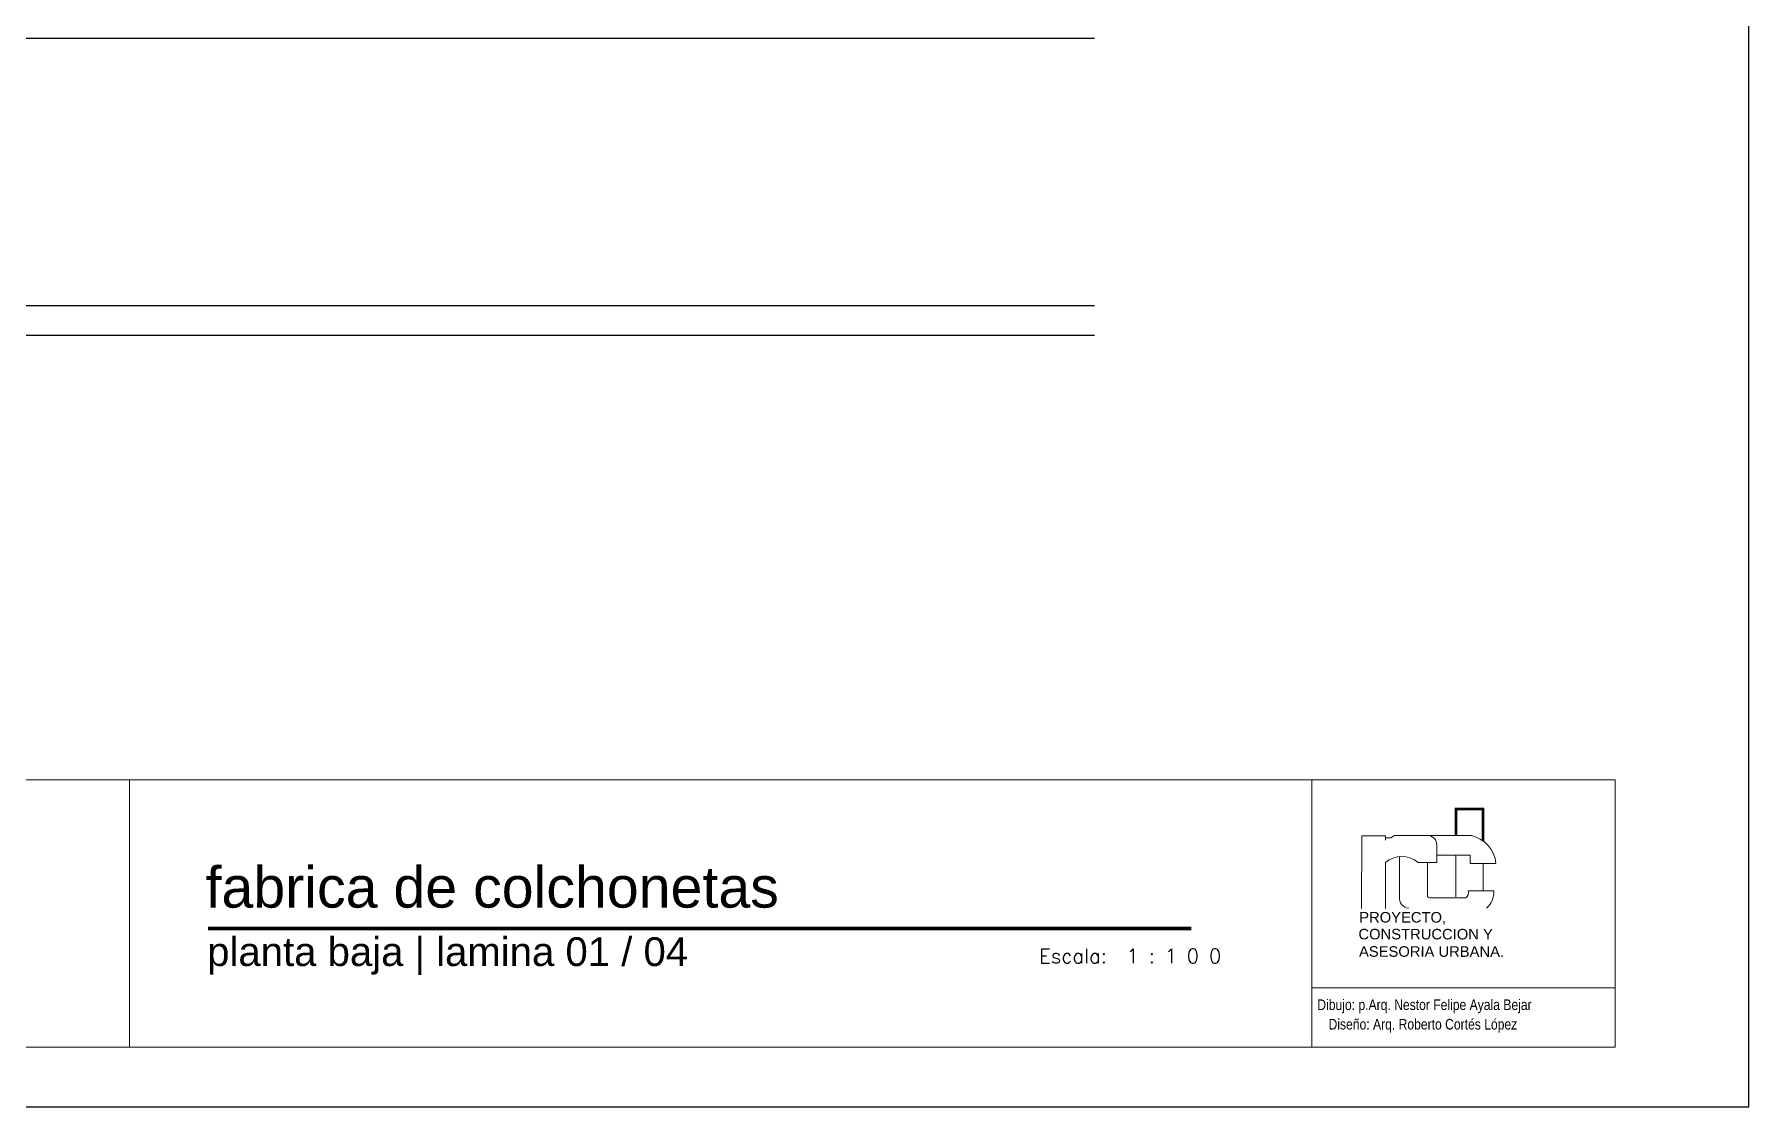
# Model space of a CAD drawing. Header units: millimetres. Extents: x 0 to 265, y 0 to 186.
# Drawn here: x 92.3 to 150, y 0 to 36.1 of the extents above; entities that cross this region are included whole.
import ezdxf
from ezdxf.enums import TextEntityAlignment as Align

# ---------------------------------------------------------------- set-up
doc = ezdxf.new("R2010")
doc.units = ezdxf.units.MM
for name, color, linetype, lineweight in [('ARQ_Texto', 7, 'Continuous', 18), ('Logo', 244, 'Continuous', 0), ('Solapa', 7, 'Continuous', 18)]:
    doc.layers.add(name, color=color, linetype=linetype, lineweight=lineweight)
doc.layers.add('BANQUETA', color=241, linetype='Continuous')
doc.layers.add('TEXTO', color=7, linetype='Continuous')
doc.styles.add('Annotative', font='arial.ttf')
doc.styles.add('Roman S', font='romans.shx')
doc.styles.add('SWIS', font='swissek.ttf')

msp = doc.modelspace()

# ---------------------------------------------------------------- linework, layer by layer
msp.add_lwpolyline([(0, 0), (150, 0), (150, 90), (0, 90)], close=True)
at = {"layer": 'ARQ_Texto', "linetype": 'Continuous', "const_width": 0.123}
msp.add_lwpolyline([(98.137, 5.996), (131.237, 5.996)], dxfattribs=at)
at = {"layer": 'BANQUETA'}
for p, q in [((30.169, 35.973), (127.983, 35.973)), ((29.308, 26.973), (127.983, 26.973)), ((29.308, 25.973), (127.983, 25.973))]:
    msp.add_line(p, q, dxfattribs=at)
at = {"layer": 'Logo', "color": 6}
for p, q in [((136.97, 6.672), (136.973, 9.118)), ((136.973, 9.118), (137.772, 9.117)), ((137.772, 9.117), (137.772, 8.976)), ((137.772, 9.046), (137.949, 9.046)), ((137.949, 9.046), (138.075, 9.127)), ((138.075, 9.127), (140.665, 9.125)), ((139.501, 8.216), (139.501, 8.812)), ((137.77, 6.671), (137.771, 8.218)), ((138.247, 8.419), (138.245, 7.065)), ((138.874, 8.217), (139.501, 8.216)), ((139.187, 8.216), (139.186, 7.112)), ((140.624, 8.468), (139.501, 8.469)), ((140.139, 8.458), (140.137, 7.063)), ((140.624, 8.185), (140.624, 8.468)), ((141.494, 8.184), (140.624, 8.185)), ((141.059, 8.184), (141.058, 7.264)), ((139.265, 7.033), (140.481, 7.032)), ((140.562, 7.265), (141.422, 7.264))]:
    msp.add_line(p, q, dxfattribs=at)
at = {"layer": 'Logo', "color": 6, "const_width": 0.0891}
msp.add_lwpolyline([(140.149, 9.135), (140.15, 10.025), (141.061, 10.024), (141.06, 8.945)], dxfattribs=at)
at = {"layer": 'Logo', "color": 6}
for centre, radius, start, end in [((139.189, 8.815), 0.312, 359.56605, 85.34364), ((140.426, 8.079), 1.073, 5.6103, 77.13861), ((138.322, 7.566), 0.853, 49.67131, 130.22901), ((138.576, 7.017), 0.334, 171.78996, 266.41678), ((139.265, 7.112), 0.079, 179.95016, 269.95016), ((140.337, 7.213), 0.231, 308.58047, 12.93551), ((140.666, 7.242), 0.756, 312.20425, 1.70454)]:
    msp.add_arc(centre, radius, start, end, dxfattribs=at)
at = {"layer": 'Solapa'}
for p, q in [((145.5, 11), (4.5, 11)), ((95.5, 2), (95.5, 11)), ((135.29, 2), (135.29, 11)), ((145.5, 2), (145.5, 11)), ((135.29, 4), (145.5, 4)), ((145.5, 2), (4.5, 2))]:
    msp.add_line(p, q, dxfattribs=at)

# ---------------------------------------------------------------- texts
at = {"layer": 'ARQ_Texto', "linetype": 'Continuous'}
for s, height, style, p in [('fabrica de colchonetas', 1.3807, 'SWIS', (98.059, 8.082)), ('planta baja | lamina 01 / 04', 0.96649, 'SWIS', (98.115, 5.703)), ('Escala:  1 : 1 0 0 ', 0.48324, 'Roman S', (126.117, 5.314))]:
    msp.add_text(s, height=height, dxfattribs=dict(at, style=style)).set_placement(p, align=Align.TOP_LEFT)
at = {"layer": 'Logo', "color": 6, "style": 'SWIS'}
for s, height, p in [('PROYECTO,', 0.3553, (136.891, 6.2)), ('CONSTRUCCION Y', 0.35535, (136.865, 5.633)), ('ASESORIA URBANA.', 0.35535, (136.883, 5.048))]:
    msp.add_text(s, height=height, rotation=359.95016, dxfattribs=at).set_placement(p)
at = {"layer": 'TEXTO', "char_height": 0.35625, "width": 10.97782, "attachment_point": 1, "style": 'Annotative'}
for s, insert in [('{\\fTechnicLite|b0|i0|c2|p2;Dibujo: p.Arq. Nestor Felipe Ayala Bejar}', (135.481, 3.611)), ('{\\fTechnicLite|b0|i0|c2|p2;Diseño: Arq. Roberto Cortés López}', (135.858, 2.955))]:
    msp.add_mtext(s, dxfattribs=dict(at, insert=insert))

doc.saveas('drawing.dxf')
